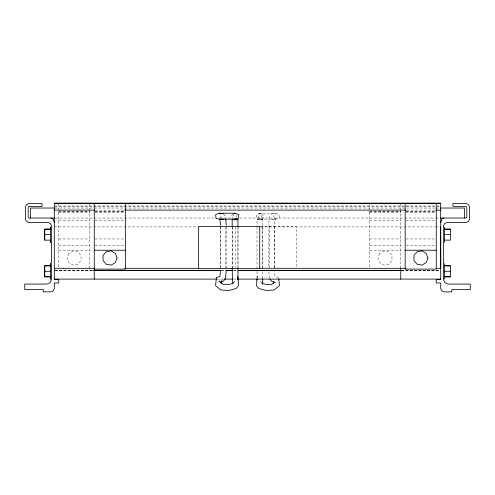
<?xml version="1.0" encoding="UTF-8"?>
<svg xmlns="http://www.w3.org/2000/svg" width="495" height="495" viewBox="0 0 495 495"><rect width="100%" height="100%" fill="white"/><g stroke="black" fill="none" stroke-linecap="round" stroke-linejoin="round"><path stroke-width="0.37" stroke-dasharray="2.48 1.86" d="M220.498 267.591L220.523 227.038M226.159 268.166L226.184 226.735M232.18 268.166L232.18 227.384M237.953 267.578L237.959 227.415M257.041 271.384L257.01 277.899M262.814 271.984L262.771 278.759M236.734 217.664L236.957 214.75M257.214 277.825L257.363 276.377L257.066 277.051M261.874 219.254L263.786 216.136L261.416 213.357L259.597 213.24L256.193 214.638L256.478 218.283L261.874 219.254L258.328 218.394L258.043 214.75L261.416 213.357M219.978 218.512L221.543 216.024L220.083 214.354M233.108 213.914L231.215 216.136L232.743 218.629M234.444 214.354L233.009 216.024L234.166 217.893M262.82 268.94L262.82 219.687L257.041 219.687L257.041 226.642M54.289 205.988L440.711 205.988M55.063 206.365L439.937 206.365M55.137 208.036L435.229 208.036M435.996 208.036L439.863 208.036M95.25 210.115L124.616 210.115M406.704 210.115L435.297 210.115M58.732 211.365L89.824 211.365M95.021 211.365L125.359 211.365M369.641 211.365L400.733 211.408M405.937 211.365L436.268 211.365M58.732 211.823L89.824 211.823M95.021 211.823L124.598 211.823M369.641 211.823L400.733 211.823M405.937 211.823L435.507 211.823M58.732 212.473L89.824 212.473M95.021 212.473L124.598 212.473M369.641 212.473L400.733 212.473M405.937 212.473L435.507 212.473M55.137 218.029L215.053 218.029M219.687 218.029L233.597 218.029M239.772 218.029L435.229 218.029M435.996 218.029L439.863 218.029M257.041 219.687L262.82 219.687M58.732 220.807L89.824 220.807M95.021 220.807L124.598 220.807M369.641 220.807L400.733 220.807M405.937 220.807L435.507 220.807M260.246 226.357L296.356 226.357L296.356 267.015M54.289 226.908L198.037 226.908M260.636 226.908L435.328 226.908M436.07 226.908L439.937 226.908M58.732 238.961L89.824 238.961M95.021 238.961L125.359 238.961M369.641 238.961L400.733 238.961M405.937 238.961L436.268 238.961M58.732 245.786L89.824 245.786M95.021 245.786L124.598 245.786M369.641 245.786L400.733 245.786M405.937 245.786L435.507 245.786M58.732 250.229L89.824 250.229M369.641 250.229L400.733 250.229M55.063 270.326L93.704 270.326M221.222 270.326L225.089 270.326M233.59 270.326L236.678 270.326M401.296 270.326L439.937 270.326M55.063 270.511L93.704 270.511M221.222 270.511L225.089 270.511M233.59 270.511L236.678 270.511M401.296 270.511L439.937 270.511M55.063 270.771L93.499 270.771M401.501 270.771L439.937 270.771M217.361 279.1L223.542 279.1M233.59 279.1L236.678 279.1M278.567 277.54L275.059 276.482L274.533 271.334M261.533 282.75L260.543 281.649L261.651 283.276M223.468 213.995L225.299 216.216L225.664 218.4M269.534 278.623L268.878 271.99M274.502 267.591L274.478 225.51L275.201 218.474L271.681 219.328L275.418 219.137L279.05 218.27L279.341 214.632L275.882 213.24L259.597 213.24L261.991 216.024L260.061 219.137L275.418 219.137L273.457 216.024L275.882 213.24L271.99 213.444L269.701 216.216L268.971 220.584L268.841 267.399M400.733 203.594L400.733 209.422M400.733 209.54L400.733 269.107M369.641 203.594L369.641 267.603M274.645 226.357L274.645 268.55M269.484 226.357L269.484 268.55M262.158 226.357L262.158 268.55M256.998 227.125L256.998 268.55M238.002 227.125L238.002 268.55M235.286 227.125L235.286 267.783M232.842 227.125L232.842 268.55M225.516 227.125L225.516 268.55M220.355 227.125L220.355 267.783M89.824 203.594L89.824 209.422M89.824 209.54L89.824 269.107M58.732 203.594L58.732 267.603M68.749 253.36L67.06 258L68.749 262.641L73.025 265.11L77.888 264.25L81.062 260.469L81.062 255.531L77.888 251.751L73.025 250.891L68.749 253.36M379.659 253.36L377.97 258L379.659 262.641L383.934 265.11L388.798 264.25L391.972 260.469L391.972 255.531L388.798 251.751L383.934 250.891L379.659 253.36"/><path stroke-width="0.74" d="M232.18 268.166L232.601 283.66M232.18 226.617L232.18 219.687L237.959 219.687L237.959 226.642M237.953 268.352L238.008 279.997L237.86 278.549M440.711 267.578L440.711 226.908M256.992 279.997L257.004 278.598M262.387 284.365L262.771 278.759M220.498 270.647L219.941 276.482L216.433 277.54L215.548 285.584L220.789 289.996L229.197 290.454L236.177 288.418L238.398 285.949L238.305 280.677L237.637 276.377M226.159 271.235L225.466 278.623L223.202 281.438L221.104 282.07M256.843 279.229L256.602 285.949L258.823 288.418L265.803 290.454L274.211 289.996L279.452 285.584L278.796 278.889M221.964 279.681L221.315 283.561L219.198 281.018L223.165 284.359L228.381 284.637L232.972 283.301L234.457 281.649M440.711 222.472L441.763 219.081L444.04 218.029M274.1 282.447L271.835 284.359L266.619 284.637L262.028 283.301M234.939 219.137L238.522 218.283L238.807 214.638L235.403 213.24L233.281 213.24L219.118 213.24L215.659 214.632L215.95 218.27L219.582 219.137L223.319 219.328L221.909 218.988M233.126 219.254L235.967 218.567M233.584 213.357L235.403 213.24M237.959 219.687L232.18 219.687M50.403 229.111L44.63 229.136L44.63 240.125L50.564 240.162M50.564 229.166L44.791 229.185L44.791 240.18M44.63 234.63L50.403 234.611M50.403 265.753L44.63 265.778L44.63 276.767L50.403 276.748M50.564 265.809L44.791 265.827L44.791 276.823L50.564 276.804M44.63 271.272L50.403 271.254M54.289 203.495L440.711 203.495M54.363 208.036L30.418 208.036L30.418 218.029M440.637 208.036L464.582 208.036L464.582 218.029M54.289 210.115L94.477 210.115M124.616 210.115L405.931 210.115M436.07 210.115L440.711 210.115M54.363 218.029L29.304 218.029L28.549 217.676L28.196 216.915L28.196 207.479L28.549 206.718L29.304 206.365L42.075 206.365L42.075 203.594L28.753 203.594L26.476 204.645L25.418 206.922L25.418 219.137L26.476 221.413L28.753 222.472L48.182 222.472L50.459 223.523L51.517 225.8L51.517 279.632L50.106 282.664L47.075 284.074L24.75 284.074L24.75 289.649L43.189 289.649L43.189 291.871L50.96 291.871L53.237 290.812L54.289 288.536L54.289 282.985L58.732 282.985L58.732 279.656L54.289 279.656L54.289 203.129L440.711 203.129L440.711 279.656L436.268 279.656L436.268 282.985L440.711 282.985L440.711 288.536L441.763 290.812L444.04 291.871L451.811 291.871L451.811 289.649L470.25 289.649L470.25 284.074L447.925 284.074L444.894 282.664L443.483 279.632L443.483 225.8L444.541 223.523L446.818 222.472L466.247 222.472L468.524 221.413L469.582 219.137L469.582 206.922L468.524 204.645L466.247 203.594L452.925 203.594L452.925 206.365L465.696 206.365L466.451 206.718L466.804 207.479L466.804 216.915L466.451 217.676L465.696 218.029L440.637 218.029M219.582 219.137L232.91 219.137M94.267 250.229L125.359 250.229M405.176 250.229L436.268 250.229M54.289 268.309L94.477 268.309M124.616 268.309L198.811 268.309M259.863 268.309L405.931 268.309M436.07 268.309L440.711 268.309M94.267 269.107L125.359 269.107L125.359 203.594M93.704 270.326L220.448 270.326M225.862 270.326L232.044 270.326M238.225 270.326L401.296 270.326M93.704 270.511L220.448 270.511M225.862 270.511L232.044 270.511M238.225 270.511L401.296 270.511M54.289 279.1L216.587 279.1M224.315 279.1L232.817 279.1M238.225 279.1L440.711 279.1M444.597 229.111L450.37 229.136L450.37 240.18L444.597 240.106M444.597 229.166L450.37 229.185M444.597 234.611L450.37 234.63M444.597 265.753L450.37 265.778L450.37 276.823L444.597 276.804M444.597 265.809L450.37 265.827M444.597 271.254L450.37 271.272M444.597 276.748L450.37 276.767M219.118 213.24L223.01 213.444M275.294 282.49L271.798 281.438L269.985 279.186M50.96 218.029L53.237 219.081L54.289 222.472M273.364 281.618L273.685 283.561M225.788 219.13L226.184 225.2M219.922 219.205L220.523 225.51M444.597 227.019L444.597 242.401M444.597 263.662L444.597 279.044M436.268 203.594L436.268 269.107L405.176 269.107L405.176 203.594M400.733 268.661L400.733 279.1M94.267 203.594L94.267 279.1M50.564 227.075L50.564 228.542M50.564 240.935L50.564 242.401M50.564 263.717L50.564 265.184M50.564 277.577L50.564 279.044M50.403 227.019L50.403 242.346M50.403 263.662L50.403 278.988M117.03 258L115.341 262.641L111.066 265.11L106.202 264.25L103.028 260.469L103.028 255.531L106.202 251.751L111.066 250.891L115.341 253.36L117.03 258M427.94 258L426.251 262.641L421.975 265.11L417.112 264.25L413.938 260.469L413.938 255.531L417.112 251.751L421.975 250.891L426.251 253.36L427.94 258M259.714 226.357L198.644 226.357L198.644 268.55L259.714 268.55L259.714 226.357"/></g></svg>
